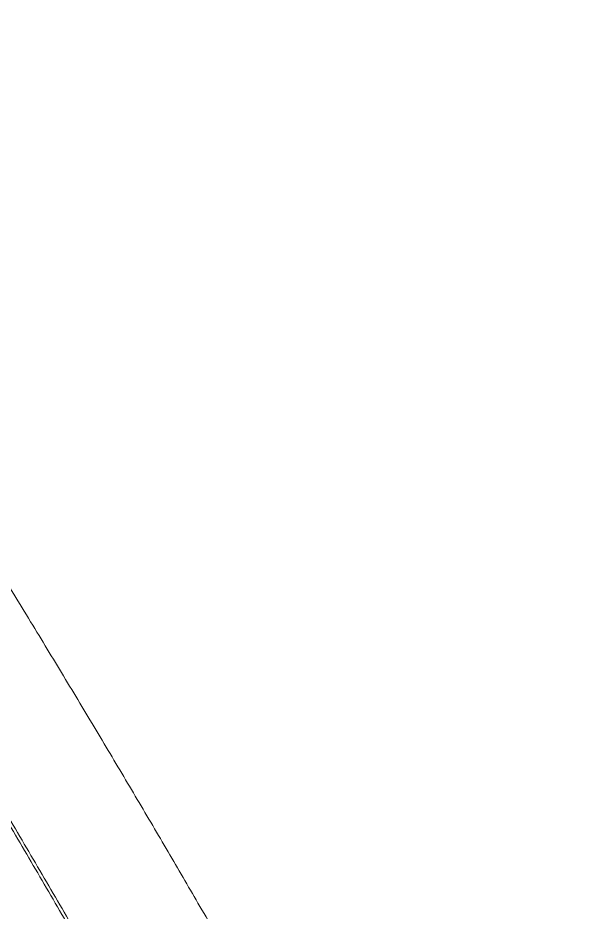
# Model space of a CAD drawing. Header units: millimetres. Extents: x -8607 to 7621, y -5747 to 4382.
# Drawn here: x 4622.5 to 4786.3, y 482.3 to 745.5 of the extents above; entities that cross this region are included whole.
import ezdxf

# ---------------------------------------------------------------- set-up
doc = ezdxf.new("R2010")
doc.units = ezdxf.units.MM
doc.layers.add('DIKOM_ОБЪЕКТ', color=7, linetype='Continuous')

msp = doc.modelspace()

# ---------------------------------------------------------------- linework, layer by layer
at = {"layer": 'DIKOM_ОБЪЕКТ', "color": 7, "linetype": 'Continuous', "lineweight": 15}
for points, knots in [([(4403.164, 807.87), (4404.701, 805.953), (4408.731, 800.927), (4415.644, 792.037), (4423.762, 781.325), (4432.045, 770.132), (4440.195, 758.897), (4448.388, 747.402), (4456.493, 735.853), (4465.331, 723.081), (4474.933, 709.002), (4485.147, 693.801), (4495.306, 678.476), (4505.084, 663.544), (4514.717, 648.668), (4524.073, 634.068), (4534.097, 618.27), (4544.789, 601.241), (4555.942, 583.276), (4566.833, 565.544), (4577.137, 548.599), (4587.123, 532.018), (4596.675, 516.014), (4606.618, 499.202), (4616.925, 481.608), (4627.372, 463.584), (4637.4, 446.102), (4646.731, 429.672), (4655.631, 413.844), (4664.013, 398.794), (4672.854, 382.76), (4682.088, 365.823), (4691.46, 348.402), (4700.268, 331.805), (4708.291, 316.477), (4715.778, 301.97), (4722.674, 288.416), (4729.673, 274.446), (4736.692, 260.182), (4743.51, 246.018), (4749.698, 232.855), (4755.128, 221.007), (4759.997, 210.083), (4764.283, 200.163), (4768.224, 190.745), (4770.506, 184.992), (4771.67, 182.06)], [0, 0, 0, 0, 0.0156509, 0.0410528, 0.0664547, 0.0899044, 0.1133542, 0.1348277, 0.1563011, 0.1771003, 0.2025022, 0.227904, 0.2513538, 0.2748036, 0.2962771, 0.3177505, 0.3385497, 0.3639515, 0.3893534, 0.4128032, 0.436253, 0.4577264, 0.4791999, 0.4999991, 0.5244807, 0.5489623, 0.5715463, 0.5941304, 0.614795, 0.6354597, 0.6554668, 0.6808687, 0.7062706, 0.7297205, 0.7531703, 0.7746438, 0.7961173, 0.8169165, 0.8423185, 0.8677204, 0.8911702, 0.9146201, 0.9360936, 0.9575671, 0.9783663, 1, 1, 1, 1]), ([(4487.93, 777.405), (4490.738, 773.599), (4496.362, 765.973), (4505.301, 753.52), (4514.595, 740.338), (4524.262, 726.38), (4534.26, 711.708), (4543.169, 698.436), (4550.84, 686.875), (4557.188, 677.23), (4563.616, 667.386), (4570.086, 657.399), (4576.582, 647.299), (4583.104, 637.084), (4589.675, 626.718), (4596.272, 616.239), (4602.879, 605.672), (4610.575, 593.281), (4619.385, 578.979), (4629.19, 562.906), (4638.886, 546.861), (4648.319, 531.104), (4657.575, 515.502), (4666.579, 500.188), (4675.686, 484.561), (4684.867, 468.657), (4694.046, 452.599), (4702.966, 436.837), (4711.494, 421.616), (4719.715, 406.793), (4727.569, 392.482), (4735.37, 378.115), (4743.082, 363.746), (4750.627, 349.508), (4757.793, 335.802), (4764.482, 322.828), (4770.767, 310.452), (4776.616, 298.752), (4781.993, 287.802), (4786.946, 277.543), (4789.92, 271.225), (4791.409, 268.063)], [0, 0, 0, 0, 0.03134419, 0.06278625, 0.09437289, 0.12605966, 0.15789521, 0.18983324, 0.20889685, 0.22796047, 0.24711226, 0.26626406, 0.28515516, 0.30404626, 0.32302307, 0.34199989, 0.36083371, 0.37968863, 0.40783653, 0.43605496, 0.46343133, 0.4908725, 0.51724689, 0.54367912, 0.56966771, 0.59786162, 0.62612609, 0.65354693, 0.68103254, 0.70744938, 0.73392402, 0.75995407, 0.78821804, 0.81655262, 0.84404121, 0.87159459, 0.89807625, 0.92461569, 0.95070922, 0.97533148, 1, 1, 1, 1]), ([(4770.105, 182.848), (4769.016, 185.591), (4766.485, 191.965), (4761.851, 202.969), (4756.229, 215.805), (4749.995, 229.537), (4743.195, 244.076), (4735.854, 259.362), (4727.993, 275.352), (4719.614, 292.034), (4710.741, 309.366), (4701.405, 327.29), (4691.652, 345.719), (4681.525, 364.57), (4671.183, 383.552), (4660.65, 402.621), (4649.963, 421.732), (4639.021, 441.066), (4627.872, 460.54), (4616.565, 480.07), (4604.984, 499.848), (4593.14, 519.845), (4581.049, 540.024), (4568.899, 560.075), (4556.744, 579.905), (4544.643, 599.42), (4532.634, 618.557), (4520.738, 637.276), (4508.973, 655.554), (4497.375, 673.337), (4485.994, 690.55), (4474.896, 707.087), (4465.215, 721.308), (4459.361, 729.741), (4456.984, 733.167)], [0, 0, 0, 0, 0.0241323, 0.0560857, 0.0881398, 0.1202452, 0.1523506, 0.1844047, 0.2163581, 0.2483115, 0.2803656, 0.312471, 0.3445764, 0.3766305, 0.4085839, 0.4393595, 0.4702252, 0.5011365, 0.5320479, 0.5629135, 0.5936892, 0.6256425, 0.6576965, 0.6898019, 0.7219072, 0.7539612, 0.7859145, 0.8178679, 0.8499219, 0.8820272, 0.9141326, 0.9461866, 0.9781399, 1, 1, 1, 1]), ([(4643.245, 468.059), (4641.479, 471.122), (4636.318, 480.073), (4627.651, 494.969), (4617.199, 512.755), (4606.622, 530.589), (4599.505, 542.435), (4595.942, 548.366)], [0, 0, 0, 0, 0.1144542, 0.3345003, 0.5550756, 0.7772654, 1, 1, 1, 1]), ([(4596.759, 548.754), (4600.271, 542.908), (4607.304, 531.203), (4617.816, 513.483), (4628.289, 495.665), (4637.005, 480.687), (4642.196, 471.685), (4643.958, 468.629)], [0, 0, 0, 0, 0.2200461, 0.4406213, 0.6628108, 0.8855451, 1, 1, 1, 1])]:
    msp.add_open_spline(points, degree=3, knots=knots, dxfattribs=at)

doc.saveas('drawing.dxf')
